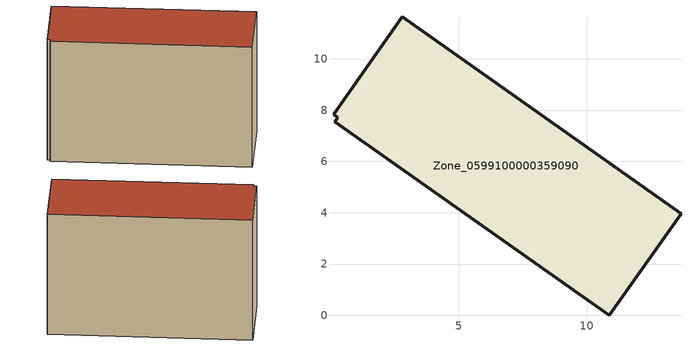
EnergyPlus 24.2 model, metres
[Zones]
Zone_0599100000359090
 floor ground (C_G): 0.28,7.71 0.11,7.84 2.8,11.65 13.67,3.97 10.87,0 0.17,7.56 z3.71
 wall outside (C_F): 10.87,0 13.67,3.97 2.8,11.65 0.11,7.84 0.28,7.71 0.17,7.56 10.87,0 z3.71:12.51
 roof outside (C_R): 0.11,7.84 0.28,7.71 0.17,7.56 10.87,0 13.67,3.97 2.8,11.65 z12.51
[BUILDING]
Pand.0599100000359090: North Axis=0; Terrain=City; Loads Convergence Tolerance Value=0.04; Temperature Convergence Tolerance Value=0.4; Solar Distribution=FullExterior; Maximum Number of Warmup Days=25; Minimum Number of Warmup Days=1
[Site:Location]
Rotterdam.The.Hague.AP_ZH_NLD Design_Conditions: Latitude=51.96; Longitude=4.45; Time Zone=1; Elevation=-4.5
[SITE:GROUNDTEMPERATURE:BUILDINGSURFACE]
18, 18, 18, 18, 18, 18, 18, 18, 18, 18, 18, 18
[MATERIAL] Thermal Absorptance=0.9; Solar Absorptance=0.7; Visible Absorptance=0.7
Name | Roughness | Thickness | Conductivity | Density | Specific Heat
G.TI.1992-2005 | MediumSmooth | 0.15 | 0.06 | 540 | 1210
F.TI.1992-2005 | Rough | 0.3 | 0.12 | 1920 | 840
R.TI.1992-2005 | MediumRough | 0.2 | 0.08 | 1500 | 1000
[CONSTRUCTION]
C_G: G.TI.1992-2005
C_F: F.TI.1992-2005
C_R: R.TI.1992-2005
[ZONE]
Zone_0599100000359090: Type=1; Multiplier=1; Ceiling Height=Autocalculate; Volume=Autocalculate; Floor Area=autocalculate; Part of Total Floor Area=Yes
[ZONEINFILTRATION:DESIGNFLOWRATE]
Infil_Zone_0599100000359090: Zone or ZoneList or Space or SpaceList=Zone_0599100000359090; Schedule=AlwaysOn; Design Flow Rate Calculation Method=Flow/Area; Flow Rate per Floor Area=0.0015; Constant Term Coefficient=1; Temperature Term Coefficient=0; Velocity Term Coefficient=0; Velocity Squared Term Coefficient=0
[HVACTEMPLATE:ZONE:IDEALLOADSAIRSYSTEM]
Zone_0599100000359090: Maximum Heating Supply Air Temperature=50; Minimum Cooling Supply Air Temperature=13; Maximum Heating Supply Air Humidity Ratio=0.0156; Minimum Cooling Supply Air Humidity Ratio=0.0077; Heating Limit=NoLimit; Cooling Limit=NoLimit; Dehumidification Control Type=ConstantSensibleHeatRatio; Cooling Sensible Heat Ratio=0.7; Dehumidification Setpoint=60; Humidification Control Type=None; Humidification Setpoint=30; Outdoor Air Method=None; Outdoor Air Flow Rate per Person=0.00944; Outdoor Air Flow Rate per Zone Floor Area=0; Outdoor Air Flow Rate per Zone=0; Demand Controlled Ventilation Type=None; Outdoor Air Economizer Type=NoEconomizer; Heat Recovery Type=None; Sensible Heat Recovery Effectiveness=0.7; Latent Heat Recovery Effectiveness=0.65
[ZONECONTROL:THERMOSTAT]
ThermostatControl_Zone_0599100000359090: Zone or ZoneList=Zone_0599100000359090; Control Type Schedule=DualSetpointControlType; Control 1=Thermostat_Zone_0599100000359090; Temperature Difference Between Cutout And Setpoint=0
[THERMOSTATSETPOINT:DUALSETPOINT]
Thermostat_Zone_0599100000359090: Heating Setpoint Temperature Schedule=HeatingSetpoint_Zone_0599100000359090; Cooling Setpoint Temperature Schedule=CoolingSetpoint_Zone_0599100000359090
[SCHEDULE:COMPACT]
HeatingSetpoint_Zone_0599100000359090: Through: 12/31, For: AllDays, Until: 24:00, 21
CoolingSetpoint_Zone_0599100000359090: Through: 12/31, For: AllDays, Until: 24:00, 24
DualSetpointControlType: Through: 12/31, For: AllDays, Until: 24:00, 4
AlwaysOn: Through: 12/31, For: AllDays, Until: 24:00, 1
